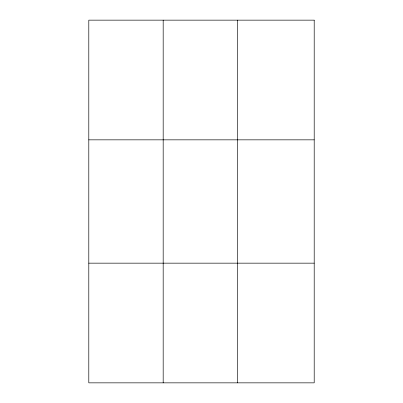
<?xml version="1.0" encoding="UTF-8"?>
<svg xmlns="http://www.w3.org/2000/svg" width="403" height="403" viewBox="0 0 403 403"><rect width="100%" height="100%" fill="white"/><g stroke="black" fill="none" stroke-linecap="round" stroke-linejoin="round"><path stroke-width="0.6" d="M163.18 20.15L163.18 382.85M237.563 20.15L237.563 382.85M88.796 139.841L314.204 139.841M88.796 263.159L314.204 263.159M314.204 20.15L314.204 382.85L88.796 382.85L88.796 20.15L314.204 20.15"/></g></svg>
